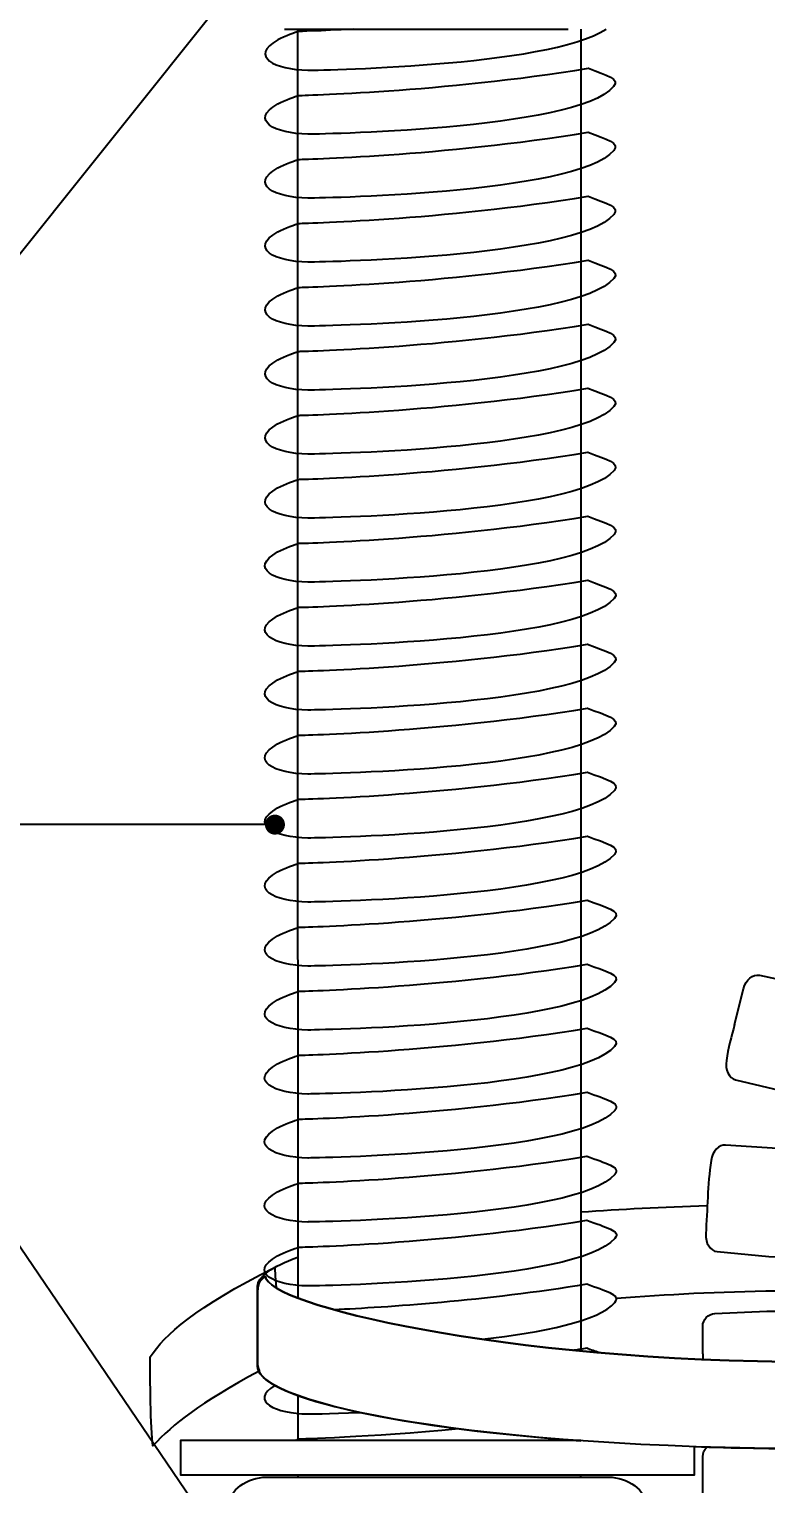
# Model space of a CAD drawing. Extents: x -152830 to 1281226, y -304852 to -2349.
# Drawn here: x 1081046 to 1082887, y -70246 to -66612 of the extents above; entities that cross this region are included whole.
import ezdxf
from ezdxf import colors
from ezdxf.entities.mleader import LeaderData, LeaderLine
from ezdxf.math import Vec2, Vec3

# ---------------------------------------------------------------- set-up
doc = ezdxf.new("R2010")
doc.units = 0
doc.header["$LTSCALE"] = 100
doc.header["$PDMODE"] = 1
doc.header["$PDSIZE"] = 200
doc.layers.get('Defpoints').update_dxf_attribs({"color": 42})
doc.styles.add('BDG_T_R', font='GOST_Common.ttf')
doc.styles.add('OlympDesign', font='isocpeui.ttf', dxfattribs={"height": 250})
doc.dimstyles.new('BDG_D_1-1', dxfattribs={"dimtxt": 2.5, "dimasz": 2, "dimexe": 1, "dimexo": 0.5, "dimgap": 0.5, "dimtad": 1, "dimdec": 4, "dimdsep": 46, "dimtxsty": 'BDG_T_R', "dimblk": 'ARCHTICK', "dimcen": 0, "dimclrd": 256, "dimclre": 256, "dimclrt": 256, "dimadec": 4, "dimazin": 2, "dimtfac": 1, "dimtdec": 4, "dimtofl": 0, "dimtmove": 1, "dimatfit": 3, "dimfxl": 1, "dimtolj": 1, "dimtzin": 0, "dimlwd": -1, "dimlwe": -1, "dimarcsym": 0})

# ---------------------------------------------------------------- blocks, each defined once
blk = doc.blocks.new('_ArchTick')
at = {"color": 0, "linetype": 'ByBlock', "const_width": 0.15}
blk.add_lwpolyline([(-0.5, -0.5), (0.5, 0.5)], dxfattribs=at)
blk = doc.blocks.new('*D291')
at = {"transparency": 16777216}
for p, q in [((1091184.2, -66611.5), (1093110.7, -66611.5)), ((1093109.7, -66611.5), (1093109.7, -80800.4)), ((1081640.2, -80800.4), (1093110.7, -80800.4))]:
    blk.add_line(p, q, dxfattribs=at)
at = {"layer": 'Defpoints', "color": 0, "transparency": 16777216}
for p in [(1091183.7, -66611.5), (1081639.7, -80800.4), (1093109.7, -80800.4)]:
    blk.add_point(p, dxfattribs=at)
at = {"transparency": 16777216, "xscale": 200, "yscale": 200, "zscale": 200}
for p, rotation in [((1093109.7, -66611.5), 90), ((1093109.7, -80800.4), 270)]:
    blk.add_blockref('_ArchTick', p, dxfattribs=dict(at, rotation=rotation))
at = {"transparency": 16777216, "insert": (1092934.6, -74006), "char_height": 250, "attachment_point": 5, "rotation": 90, "style": 'OlympDesign'}
blk.add_mtext('\\A1;Не более 1000 мм', dxfattribs=at)
blk = doc.blocks.new('_Dot')
at = {"color": 0, "linetype": 'ByBlock', "lineweight": -2}
blk.add_line((-0.5, 0), (-1, 0), dxfattribs=at)
at = {"color": 0, "linetype": 'ByBlock', "const_width": 0.5}
blk.add_lwpolyline([(-0.25, 0, 1), (0.25, 0, 1)], format="xyb", close=True, dxfattribs=at)

msp = doc.modelspace()

# ---------------------------------------------------------------- linework, layer by layer
msp.add_line((1081684.121031, -66611.532231), (1082393.141224, -66611.532231))
msp.add_lwpolyline([(1082425.252496, -70137.176208), (1081424.932519, -70137.176208), (1081424.932519, -70222.881729), (1082708.567488, -70222.881729), (1082708.567488, -70152.737327)])
for points, knots in [([(1081855.911428, -66611.532231), (1081771.618457, -66616.258167), (1081719.743555, -66617.429591), (1081719.743555, -66617.429591), (1081714.049263, -66618.632876), (1081684.422469, -66629.032327), (1081667.601001, -66638.670694), (1081595.698404, -66679.802382), (1081660.600819, -66712.986561), (1081742.705321, -66714.316858), (1081742.705321, -66714.316858), (1082346.079041, -66706.94755), (1082487.823593, -66611.532231)], [0.92407539651, 0.92407539651, 0.92407539651, 0.92407539651, 1, 1, 1, 1.2, 1.2, 1.2, 1.4, 1.4, 1.4, 1.5897862843, 1.5897862843, 1.5897862843, 1.5897862843]), ([(1081719.769193, -66777.268082), (1081713.909364, -66778.575245), (1081684.399517, -66788.918194), (1081667.573176, -66798.547237), (1081595.48234, -66839.725036), (1081660.600819, -66872.83565), (1081742.705321, -66874.165732), (1081742.705321, -66874.165732), (1082412.934881, -66865.983614), (1082506.703292, -66755.206506), (1082523.047709, -66735.887054), (1082490.061187, -66727.135991), (1082443.764927, -66709.364312), (1082079.491614, -66769.180595), (1081719.769193, -66777.268082), (1081719.769193, -66777.268082)], [0, 0, 0, 0, 0.2, 0.2, 0.2, 0.4, 0.4, 0.4, 0.6, 0.6, 0.6, 0.8, 0.8, 0.8, 1, 1, 1, 1]), ([(1081719.794831, -66937.106574), (1081713.769465, -66938.517614), (1081684.376565, -66948.804061), (1081667.545351, -66958.423781), (1081595.266275, -66999.64769), (1081660.600819, -67032.684738), (1081742.705321, -67034.014605), (1081742.705321, -67034.014605), (1082413.099747, -67025.834209), (1082506.875217, -66915.063248), (1082523.251419, -66895.709402), (1082489.850839, -66887.015599), (1082443.55458, -66869.243912), (1082079.281353, -66929.060074), (1081719.794831, -66937.106574), (1081719.794831, -66937.106574)], [0, 0, 0, 0, 0.2, 0.2, 0.2, 0.4, 0.4, 0.4, 0.6, 0.6, 0.6, 0.8, 0.8, 0.8, 1, 1, 1, 1]), ([(1081719.820469, -67096.945065), (1081713.629566, -67098.459983), (1081684.353613, -67108.689928), (1081667.517527, -67118.300324), (1081595.050211, -67159.570344), (1081660.600819, -67192.533827), (1081742.705321, -67193.863478), (1081742.705321, -67193.863478), (1082413.264612, -67185.684805), (1082507.047142, -67074.91999), (1082523.455129, -67055.531751), (1082489.640491, -67046.895207), (1082443.344232, -67029.123511), (1082079.071091, -67088.939553), (1081719.820469, -67096.945065), (1081719.820469, -67096.945065)], [0, 0, 0, 0, 0.2, 0.2, 0.2, 0.4, 0.4, 0.4, 0.6, 0.6, 0.6, 0.8, 0.8, 0.8, 1, 1, 1, 1]), ([(1081719.846107, -67256.783556), (1081713.489667, -67258.402352), (1081684.330661, -67268.575795), (1081667.489702, -67278.176867), (1081594.834147, -67319.492998), (1081660.600819, -67352.382916), (1081742.705321, -67353.712352), (1081742.705321, -67353.712352), (1082413.429478, -67345.5354), (1082507.219067, -67234.776732), (1082523.658839, -67215.354099), (1082489.430144, -67206.774815), (1082443.133884, -67189.003111), (1082078.860829, -67248.819032), (1081719.846107, -67256.783556), (1081719.846107, -67256.783556)], [0, 0, 0, 0, 0.2, 0.2, 0.2, 0.4, 0.4, 0.4, 0.6, 0.6, 0.6, 0.8, 0.8, 0.8, 1, 1, 1, 1]), ([(1081719.871745, -67416.622048), (1081713.349768, -67418.344721), (1081684.307709, -67428.461662), (1081667.461877, -67438.05341), (1081594.618083, -67479.415652), (1081660.600819, -67512.232004), (1081742.705321, -67513.561225), (1081742.705321, -67513.561225), (1082413.594343, -67505.385995), (1082507.390992, -67394.633474), (1082523.862549, -67375.176448), (1082489.219796, -67366.654423), (1082442.923536, -67348.88271), (1082078.650568, -67408.698511), (1081719.871745, -67416.622048), (1081719.871745, -67416.622048)], [0, 0, 0, 0, 0.2, 0.2, 0.2, 0.4, 0.4, 0.4, 0.6, 0.6, 0.6, 0.8, 0.8, 0.8, 1, 1, 1, 1]), ([(1081719.897384, -67576.460539), (1081713.209869, -67578.287089), (1081684.284757, -67588.347529), (1081667.434052, -67597.929953), (1081594.402018, -67639.338306), (1081660.600819, -67672.081093), (1081742.705321, -67673.410099), (1081742.705321, -67673.410099), (1082413.759209, -67665.23659), (1082507.562917, -67554.490217), (1082524.066259, -67534.998796), (1082489.009448, -67526.534031), (1082442.713189, -67508.76231), (1082078.440306, -67568.57799), (1081719.897384, -67576.460539), (1081719.897384, -67576.460539)], [0, 0, 0, 0, 0.2, 0.2, 0.2, 0.4, 0.4, 0.4, 0.6, 0.6, 0.6, 0.8, 0.8, 0.8, 1, 1, 1, 1]), ([(1081719.923022, -67736.299031), (1081713.06997, -67738.229458), (1081684.261805, -67748.233396), (1081667.406227, -67757.806497), (1081594.185954, -67799.26096), (1081660.600819, -67831.930182), (1081742.705321, -67833.258972), (1081742.705321, -67833.258972), (1082413.924075, -67825.087185), (1082507.734842, -67714.346959), (1082524.26997, -67694.821145), (1082488.7991, -67686.413639), (1082442.502841, -67668.641909), (1082078.230044, -67728.457469), (1081719.923022, -67736.299031), (1081719.923022, -67736.299031)], [0, 0, 0, 0, 0.2, 0.2, 0.2, 0.4, 0.4, 0.4, 0.6, 0.6, 0.6, 0.8, 0.8, 0.8, 1, 1, 1, 1]), ([(1081719.94866, -67896.137522), (1081712.930071, -67898.171827), (1081684.238853, -67908.119263), (1081667.378402, -67917.68304), (1081593.96989, -67959.183614), (1081660.600819, -67991.77927), (1081742.705321, -67993.107845), (1081742.705321, -67993.107845), (1082414.08894, -67984.937781), (1082507.906767, -67874.203701), (1082524.47368, -67854.643493), (1082488.588753, -67846.293248), (1082442.292493, -67828.521508), (1082078.019783, -67888.336948), (1081719.94866, -67896.137522), (1081719.94866, -67896.137522)], [0, 0, 0, 0, 0.2, 0.2, 0.2, 0.4, 0.4, 0.4, 0.6, 0.6, 0.6, 0.8, 0.8, 0.8, 1, 1, 1, 1]), ([(1081719.974298, -68055.976014), (1081712.790172, -68058.114196), (1081684.215901, -68068.00513), (1081667.350578, -68077.559583), (1081593.753826, -68119.106268), (1081660.600819, -68151.628359), (1081742.705321, -68152.956719), (1081742.705321, -68152.956719), (1082414.253806, -68144.788376), (1082508.078692, -68034.060443), (1082524.67739, -68014.465842), (1082488.378405, -68006.172856), (1082442.082145, -67988.401108), (1082077.809521, -68048.216427), (1081719.974298, -68055.976014), (1081719.974298, -68055.976014)], [0, 0, 0, 0, 0.2, 0.2, 0.2, 0.4, 0.4, 0.4, 0.6, 0.6, 0.6, 0.8, 0.8, 0.8, 1, 1, 1, 1]), ([(1081719.999936, -68215.814505), (1081712.650273, -68218.056565), (1081684.192948, -68227.890997), (1081667.322753, -68237.436126), (1081593.537761, -68279.028922), (1081660.600819, -68311.477447), (1081742.705321, -68312.805592), (1081742.705321, -68312.805592), (1082414.418671, -68304.638971), (1082508.250617, -68193.917185), (1082524.8811, -68174.28819), (1082488.168057, -68166.052464), (1082441.871798, -68148.280707), (1082077.599259, -68208.095906), (1081719.999936, -68215.814505), (1081719.999936, -68215.814505)], [0, 0, 0, 0, 0.2, 0.2, 0.2, 0.4, 0.4, 0.4, 0.6, 0.6, 0.6, 0.8, 0.8, 0.8, 1, 1, 1, 1]), ([(1081720.025574, -68375.652996), (1081712.510374, -68377.998934), (1081684.169996, -68387.776864), (1081667.294928, -68397.31267), (1081593.321697, -68438.951576), (1081660.600819, -68471.326536), (1081742.705321, -68472.654466), (1081742.705321, -68472.654466), (1082414.583537, -68464.489566), (1082508.422542, -68353.773927), (1082525.08481, -68334.110539), (1082487.957709, -68325.932072), (1082441.66145, -68308.160307), (1082077.388998, -68367.975385), (1081720.025574, -68375.652996), (1081720.025574, -68375.652996)], [0, 0, 0, 0, 0.2, 0.2, 0.2, 0.4, 0.4, 0.4, 0.6, 0.6, 0.6, 0.8, 0.8, 0.8, 1, 1, 1, 1]), ([(1081720.051212, -68535.491488), (1081712.370475, -68537.941303), (1081684.147044, -68547.662731), (1081667.267103, -68557.189213), (1081593.105633, -68598.874229), (1081660.600819, -68631.175625), (1081742.705321, -68632.503339), (1081742.705321, -68632.503339), (1082414.748402, -68624.340162), (1082508.594468, -68513.630669), (1082525.28852, -68493.932887), (1082487.747361, -68485.81168), (1082441.451102, -68468.039906), (1082077.178736, -68527.854864), (1081720.051212, -68535.491488), (1081720.051212, -68535.491488)], [0, 0, 0, 0, 0.2, 0.2, 0.2, 0.4, 0.4, 0.4, 0.6, 0.6, 0.6, 0.8, 0.8, 0.8, 1, 1, 1, 1]), ([(1081720.07685, -68695.329979), (1081712.230576, -68697.883672), (1081684.124092, -68707.548598), (1081667.239278, -68717.065756), (1081592.889569, -68758.796883), (1081660.600819, -68791.024713), (1081742.705321, -68792.352212), (1081742.705321, -68792.352212), (1082414.913268, -68784.190757), (1082508.766393, -68673.487411), (1082525.49223, -68653.755236), (1082487.537014, -68645.691288), (1082441.240754, -68627.919506), (1082076.968474, -68687.734343), (1081720.07685, -68695.329979), (1081720.07685, -68695.329979)], [0, 0, 0, 0, 0.2, 0.2, 0.2, 0.4, 0.4, 0.4, 0.6, 0.6, 0.6, 0.8, 0.8, 0.8, 1, 1, 1, 1]), ([(1081720.102488, -68855.168471), (1081712.090677, -68857.826041), (1081684.10114, -68867.434465), (1081667.211453, -68876.942299), (1081592.673504, -68918.719537), (1081660.600819, -68950.873802), (1081742.705321, -68952.201086), (1081742.705321, -68952.201086), (1082415.078133, -68944.041352), (1082508.938318, -68833.344154), (1082525.69594, -68813.577584), (1082487.326666, -68805.570896), (1082441.030406, -68787.799105), (1082076.758213, -68847.613821), (1081720.102488, -68855.168471), (1081720.102488, -68855.168471)], [0, 0, 0, 0, 0.2, 0.2, 0.2, 0.4, 0.4, 0.4, 0.6, 0.6, 0.6, 0.8, 0.8, 0.8, 1, 1, 1, 1]), ([(1081720.128126, -69015.006962), (1081711.950778, -69017.76841), (1081684.078188, -69027.320332), (1081667.183629, -69036.818842), (1081592.45744, -69078.642191), (1081660.600819, -69110.72289), (1081742.705321, -69112.049959), (1081742.705321, -69112.049959), (1082415.242999, -69103.891947), (1082509.110243, -68993.200896), (1082525.89965, -68973.399933), (1082487.116318, -68965.450504), (1082440.820059, -68947.678705), (1082076.547951, -69007.4933), (1081720.128126, -69015.006962), (1081720.128126, -69015.006962)], [0, 0, 0, 0, 0.2, 0.2, 0.2, 0.4, 0.4, 0.4, 0.6, 0.6, 0.6, 0.8, 0.8, 0.8, 1, 1, 1, 1]), ([(1082808.626907, -69098.315202), (1082808.626907, -69098.315202), (1082831.274104, -69008.940813), (1082831.274104, -69008.940813), (1082837.07263, -68986.418501), (1082854.849323, -68971.471093), (1082871.504206, -68975.023848), (1082871.504206, -68975.023848), (1082998.451669, -69002.145362), (1082998.451669, -69002.145362), (1084223.178807, -69340.268565), (1084223.178807, -69340.268565), (1084347.26684, -69378.504818), (1084347.26684, -69378.504818), (1084363.549223, -69383.521738), (1084374.250551, -69396.079111), (1084371.45141, -69406.995758), (1084371.45141, -69406.995758), (1084359.951251, -69450.425493), (1084359.951251, -69450.425493)], [0, 0, 0, 0, 0.1428571429, 0.1428571429, 0.1428571429, 0.2857142857, 0.2857142857, 0.2857142857, 0.4285714286, 0.4285714286, 0.5714285714, 0.5714285714, 0.7142857143, 0.7142857143, 0.7142857143, 0.8571428571, 0.8571428571, 0.8571428571, 1, 1, 1, 1]), ([(1081720.153765, -69174.845453), (1081711.810879, -69177.710779), (1081684.055236, -69187.206199), (1081667.155804, -69196.695386), (1081592.241376, -69238.564845), (1081660.600819, -69270.571979), (1081742.705321, -69271.898832), (1081742.705321, -69271.898832), (1082415.407864, -69263.742542), (1082509.282168, -69153.057638), (1082526.103361, -69133.222282), (1082486.90597, -69125.330112), (1082440.609711, -69107.558304), (1082076.337689, -69167.372779), (1081720.153765, -69174.845453), (1081720.153765, -69174.845453)], [0, 0, 0, 0, 0.2, 0.2, 0.2, 0.4, 0.4, 0.4, 0.6, 0.6, 0.6, 0.8, 0.8, 0.8, 1, 1, 1, 1]), ([(1082808.626907, -69098.315202), (1082801.760401, -69128.235857), (1082792.441418, -69157.695729), (1082788.567839, -69188.158986), (1082784.816991, -69211.064565), (1082795.005861, -69232.299272), (1082811.596149, -69236.291276), (1082811.596149, -69236.291276), (1082938.054838, -69266.689938), (1082938.054838, -69266.689938), (1084188.699861, -69490.672821), (1084188.699861, -69490.672821), (1084316.889711, -69509.724199), (1084316.889711, -69509.724199), (1084333.708236, -69512.226199), (1084348.184097, -69505.383378), (1084349.641803, -69494.156674), (1084350.515996, -69478.998253), (1084356.566445, -69465.002553), (1084359.951251, -69450.425493)], [0, 0, 0, 0, 0.1428571429, 0.1428571429, 0.1428571429, 0.2857142857, 0.2857142857, 0.2857142857, 0.4285714286, 0.4285714286, 0.5714285714, 0.5714285714, 0.7142857143, 0.7142857143, 0.7142857143, 0.8571428571, 0.8571428571, 0.8571428571, 1, 1, 1, 1]), ([(1081720.179403, -69334.683945), (1081711.670981, -69337.653148), (1081684.032284, -69347.092066), (1081667.127979, -69356.571929), (1081592.025311, -69398.487499), (1081660.600819, -69430.421068), (1081742.705321, -69431.747706), (1081742.705321, -69431.747706), (1082415.57273, -69423.593138), (1082509.454093, -69312.91438), (1082526.307071, -69293.04463), (1082486.695623, -69285.20972), (1082440.399363, -69267.437904), (1082076.127428, -69327.252258), (1081720.179403, -69334.683945), (1081720.179403, -69334.683945)], [0, 0, 0, 0, 0.2, 0.2, 0.2, 0.4, 0.4, 0.4, 0.6, 0.6, 0.6, 0.8, 0.8, 0.8, 1, 1, 1, 1]), ([(1084293.876473, -69727.06666), (1084293.876473, -69727.06666), (1084164.060969, -69726.033132), (1084164.060969, -69726.033132), (1082894.422704, -69678.025726), (1082894.422704, -69678.025726), (1082765.186406, -69665.528642), (1082765.186406, -69665.528642), (1082748.234383, -69663.883609), (1082735.735146, -69644.345611), (1082736.923704, -69621.237633), (1082736.923704, -69621.237633), (1082736.921551, -69621.237633), (1082736.921551, -69621.237633), (1082741.22792, -69560.20346), (1082741.03844, -69498.936744), (1082750.299288, -69438.251387), (1082753.569975, -69415.268293), (1082769.641346, -69398.081573), (1082786.660117, -69399.274438), (1082786.660117, -69399.274438), (1082916.385188, -69408.36949), (1082916.385188, -69408.36949), (1084176.420249, -69571.451697), (1084176.420249, -69571.451697), (1084304.412006, -69591.894032), (1084304.412006, -69591.894032), (1084321.204693, -69594.576901), (1084332.989073, -69605.463402), (1084331.051206, -69616.616899), (1084325.297897, -69646.175818), (1084328.017369, -69676.970665), (1084325.390484, -69707.003285), (1084324.839269, -69718.3721), (1084310.908164, -69727.204464), (1084293.876473, -69727.06666)], [0, 0, 0, 0, 0.0769230769, 0.0769230769, 0.1538461538, 0.1538461538, 0.2307692308, 0.2307692308, 0.2307692308, 0.3076923077, 0.3076923077, 0.3076923077, 0.3846153846, 0.3846153846, 0.3846153846, 0.4615384615, 0.4615384615, 0.4615384615, 0.5384615385, 0.5384615385, 0.5384615385, 0.6153846154, 0.6153846154, 0.6923076923, 0.6923076923, 0.7692307692, 0.7692307692, 0.7692307692, 0.8461538462, 0.8461538462, 0.8461538462, 0.9230769231, 0.9230769231, 0.9230769231, 1, 1, 1, 1]), ([(1081720.205041, -69494.522436), (1081711.531082, -69497.595516), (1081684.009332, -69506.977933), (1081667.100154, -69516.448472), (1081591.809247, -69558.410153), (1081660.600819, -69590.270156), (1081742.705321, -69591.596579), (1081742.705321, -69591.596579), (1082415.737596, -69583.443733), (1082509.626018, -69472.771122), (1082526.510781, -69452.866979), (1082486.485275, -69445.089328), (1082440.189015, -69427.317503), (1082075.917166, -69487.131737), (1081720.205041, -69494.522436), (1081720.205041, -69494.522436)], [0, 0, 0, 0, 0.2, 0.2, 0.2, 0.4, 0.4, 0.4, 0.6, 0.6, 0.6, 0.8, 0.8, 0.8, 1, 1, 1, 1]), ([(1081720.230679, -69654.360928), (1081711.391183, -69657.537885), (1081683.98638, -69666.8638), (1081667.072329, -69676.325015), (1081591.593183, -69718.332807), (1081660.600819, -69750.119245), (1081742.705321, -69751.445453), (1081742.705321, -69751.445453), (1082415.902461, -69743.294328), (1082509.797943, -69632.627864), (1082526.714491, -69612.689327), (1082486.274927, -69604.968936), (1082439.978668, -69587.197102), (1082075.706904, -69647.011216), (1081720.230679, -69654.360928), (1081720.230679, -69654.360928)], [0, 0, 0, 0, 0.2, 0.2, 0.2, 0.4, 0.4, 0.4, 0.6, 0.6, 0.6, 0.8, 0.8, 0.8, 1, 1, 1, 1]), ([(1081622.576105, -69963.220896), (1081469.315478, -70046.358508), (1081407.223857, -70095.201778), (1081355.968047, -70150.980658), (1081349.256244, -70108.936523), (1081348.960392, -69977.280572), (1081348.960392, -69928.452769), (1081384.865594, -69873.944551), (1081461.453297, -69804.389671), (1081659.91419, -69705.123161), (1081659.91419, -69705.123161), (1081661.484752, -69726.488292), (1081663.666971, -69756.174114)], [0.02485181557, 0.02485181557, 0.02485181557, 0.02485181557, 0.25, 0.25, 0.25, 0.5, 0.5, 0.5, 0.75, 0.75, 0.75, 0.82631851874, 0.82631851874, 0.82631851874, 0.82631851874]), ([(1081622.576105, -69963.220896), (1081619.333832, -69957.458646), (1081617.4506, -69949.689277), (1081617.4506, -69938.329519), (1081617.4506, -69882.398349), (1081617.4506, -69800.993047), (1081617.4506, -69752.165241), (1081617.4506, -69728.044538), (1081652.382837, -69703.202395), (1081717.657383, -69679.492345)], [0.3149692558, 0.3149692558, 0.3149692558, 0.3149692558, 0.375, 0.375, 0.375, 0.5, 0.5, 0.5, 0.53111337742, 0.53111337742, 0.53111337742, 0.53111337742]), ([(1084385.411475, -69727.567067), (1084383.094344, -69797.283018), (1083798.524851, -69941.062103), (1082224.102562, -69941.062103), (1081639.531281, -69797.283018), (1081637.21415, -69727.567067), (1081625.615982, -69734.38079), (1081617.4506, -69742.467504), (1081617.4506, -69766.121545), (1081617.4506, -69822.052715), (1081617.4506, -69903.458018), (1081617.4506, -69952.285824), (1081617.4506, -70049.192301), (1082181.285708, -70157.743432), (1083011.313706, -70157.743432), (1083841.339917, -70157.743432), (1084405.175025, -70049.192301), (1084405.175025, -69952.285824), (1084405.175025, -69903.458018), (1084405.175025, -69822.052715), (1084405.175025, -69766.121545), (1084405.175025, -69742.467504), (1084397.009643, -69734.38079), (1084385.411475, -69727.567067)], [0, 0, 0, 0, 0.125, 0.125, 0.25, 0.25, 0.25, 0.375, 0.375, 0.375, 0.5, 0.5, 0.5, 0.625, 0.625, 0.625, 0.75, 0.75, 0.75, 0.875, 0.875, 0.875, 1, 1, 1, 1]), ([(1082708.567488, -70152.737327), (1082804.783164, -70155.992665), (1082905.90179, -70157.743432), (1083011.313706, -70157.743432), (1083841.339917, -70157.743432), (1084405.175025, -70049.192301), (1084405.175025, -69952.285824), (1084405.175025, -69903.458018), (1084405.175025, -69822.052715), (1084405.175025, -69766.121545), (1084405.175025, -69742.467504), (1084397.009643, -69734.38079), (1084385.411475, -69727.567067), (1084383.094344, -69797.283018), (1083798.524851, -69941.062103), (1082224.102562, -69941.062103), (1081639.531281, -69797.283018), (1081637.21415, -69727.567067), (1081625.615982, -69734.38079), (1081617.4506, -69742.467504), (1081617.4506, -69766.121545), (1081617.4506, -69822.052715), (1081617.4506, -69903.458018), (1081617.4506, -69952.285824), (1081617.4506, -70024.099759), (1081927.095513, -70102.308662), (1082425.252391, -70137.995853)], [0.60912524683, 0.60912524683, 0.60912524683, 0.60912524683, 0.625, 0.625, 0.625, 0.75, 0.75, 0.75, 0.875, 0.875, 0.875, 1, 1, 1, 1.125, 1.125, 1.25, 1.25, 1.25, 1.375, 1.375, 1.375, 1.5, 1.5, 1.5, 1.59263304295, 1.59263304295, 1.59263304295, 1.59263304295]), ([(1082178.433752, -69884.588717), (1082329.257545, -69867.279614), (1082470.584068, -69838.899166), (1082509.969868, -69792.484606), (1082526.918201, -69772.511676), (1082486.064579, -69764.848544), (1082439.76832, -69747.076702), (1082186.052513, -69788.737244), (1081936.717945, -69804.92672), (1081808.742749, -69810.916274)], [0.51611345239, 0.51611345239, 0.51611345239, 0.51611345239, 0.6, 0.6, 0.6, 0.8, 0.8, 0.8, 0.93930032061, 0.93930032061, 0.93930032061, 0.93930032061]), ([(1082729.366026, -69920.956634), (1082729.366026, -69920.956634), (1082729.366026, -69852.394928), (1082729.366026, -69852.394928), (1082729.366026, -69835.130693), (1082742.778213, -69820.928287), (1082759.792679, -69820.174672), (1082759.792679, -69820.174672), (1082889.485452, -69814.438588), (1082889.485452, -69814.438588), (1084160.030207, -69814.438588), (1084160.030207, -69814.438588), (1084175.270382, -69815.112646), (1084195.302072, -69815.998627)], [0, 0, 0, 0, 0.125, 0.125, 0.125, 0.25, 0.25, 0.25, 0.375, 0.375, 0.5, 0.5, 0.54284998909, 0.54284998909, 0.54284998909, 0.54284998909]), ([(1082470.382215, -69917.993076), (1082460.826315, -69914.674914), (1082450.328218, -69911.0907), (1082439.557972, -69906.956301), (1082428.757227, -69908.729798), (1082417.964629, -69910.457099), (1082407.18919, -69912.139385)], [0.753472502152, 0.753472502152, 0.753472502152, 0.753472502152, 0.8, 0.8, 0.8, 0.805930050706, 0.805930050706, 0.805930050706, 0.805930050706]), ([(1081660.620483, -69999.812389), (1081595.309721, -70040.036374), (1081663.046833, -70069.856919), (1081742.705321, -70071.143199), (1081742.705321, -70071.143199), (1081794.99274, -70070.510676), (1081872.46164, -70067.204617)], [1.20595829528, 1.20595829528, 1.20595829528, 1.20595829528, 1.4, 1.4, 1.4, 1.45572513558, 1.45572513558, 1.45572513558, 1.45572513558]), ([(1082119.53487, -70108.074091), (1081892.197482, -70130.37495), (1081720.307593, -70133.876402), (1081720.307593, -70133.876402), (1081718.128883, -70134.690513), (1081714.985283, -70135.813285), (1081711.230641, -70137.176208)], [0.86078609369, 0.86078609369, 0.86078609369, 0.86078609369, 1, 1, 1, 1.0466727671, 1.0466727671, 1.0466727671, 1.0466727671]), ([(1083568.659054, -70139.991499), (1083871.007108, -70139.991499), (1084160.030207, -70139.991499), (1084160.030207, -70139.991499), (1084289.720826, -70145.731889), (1084289.720826, -70145.731889), (1084306.737445, -70146.485504), (1084320.149632, -70160.68791), (1084320.149632, -70177.947838), (1084320.149632, -70177.947838), (1084320.149632, -70177.952145), (1084320.149632, -70177.952145), (1084320.149632, -70315.075558), (1084320.149632, -70315.075558), (1084320.149632, -70332.335486), (1084306.737445, -70346.537892), (1084289.720826, -70347.291507), (1084289.720826, -70347.291507), (1084160.030207, -70353.031897), (1084160.030207, -70353.031897), (1082889.485452, -70353.031897), (1082889.485452, -70353.031897), (1082759.792679, -70347.291507), (1082759.792679, -70347.291507), (1082742.778213, -70346.537892), (1082729.368179, -70332.335486), (1082729.368179, -70315.075558), (1082729.368179, -70315.075558), (1082729.366026, -70315.075558), (1082729.366026, -70315.075558), (1082729.366026, -70177.952145), (1082729.366026, -70177.952145), (1082729.366026, -70168.334931), (1082733.528039, -70159.667852), (1082740.156281, -70153.746443)], [0.60878940814, 0.60878940814, 0.60878940814, 0.60878940814, 0.64285714286, 0.64285714286, 0.71428571429, 0.71428571429, 0.71428571429, 0.78571428571, 0.78571428571, 0.78571428571, 0.85714285714, 0.85714285714, 0.92857142857, 0.92857142857, 0.92857142857, 1, 1, 1, 1.07142857143, 1.07142857143, 1.14285714286, 1.14285714286, 1.21428571429, 1.21428571429, 1.21428571429, 1.28571428571, 1.28571428571, 1.28571428571, 1.35714285714, 1.35714285714, 1.42857142857, 1.42857142857, 1.42857142857, 1.46836142307, 1.46836142307, 1.46836142307, 1.46836142307]), ([(1082494.509649, -70228.80025), (1082494.509649, -70228.80025), (1081638.985881, -70228.80025), (1081638.985881, -70228.80025), (1081593.1784, -70228.80025), (1081544.334703, -70261.478446), (1081544.334703, -70301.803714), (1081544.334703, -70301.803714), (1081544.334703, -70419.985012), (1081544.334703, -70419.985012), (1081544.334703, -70500.460393), (1081544.334703, -70500.460393), (1081544.334703, -70618.637711), (1081544.334703, -70618.637711), (1081544.334703, -70658.966959), (1081593.1784, -70691.645155), (1081638.985881, -70691.645155), (1081638.985881, -70691.645155), (1082494.509649, -70691.645155), (1082494.509649, -70691.645155), (1082540.330563, -70691.645155), (1082589.165305, -70658.966959), (1082589.165305, -70618.637711), (1082589.165305, -70618.637711), (1082589.165305, -70500.460393), (1082589.165305, -70500.460393), (1082589.165305, -70419.985012), (1082589.165305, -70419.985012), (1082589.165305, -70301.803714), (1082589.165305, -70301.803714), (1082589.165305, -70261.478446), (1082540.330563, -70228.80025), (1082494.509649, -70228.80025)], [0, 0, 0, 0, 0.0833333333, 0.0833333333, 0.0833333333, 0.1666666667, 0.1666666667, 0.1666666667, 0.25, 0.25, 0.3333333333, 0.3333333333, 0.4166666667, 0.4166666667, 0.4166666667, 0.5, 0.5, 0.5, 0.5833333333, 0.5833333333, 0.5833333333, 0.6666666667, 0.6666666667, 0.6666666667, 0.75, 0.75, 0.8333333333, 0.8333333333, 0.9166666667, 0.9166666667, 0.9166666667, 1, 1, 1, 1])]:
    msp.add_open_spline(points, degree=3, knots=knots)
for points in [[(1081716.682365, -66611.532231), (1081716.833972, -67088.575764), (1081717.209274, -68269.489092), (1081717.689775, -69781.417523)], [(1082425.281, -69913.888211), (1082425.482079, -68338.697313), (1082425.639882, -67102.511508), (1082425.702558, -66611.532231)], [(1082425.325351, -69566.449986), (1082523.443634, -69559.422021), (1082628.874331, -69554.043625), (1082740.691966, -69550.688532)], [(1082913.450821, -69764.130283), (1082772.080512, -69766.273518), (1082638.085388, -69772.960752), (1082513.818792, -69782.841513)], [(1082729.366026, -69920.956634), (1082729.366026, -69920.956634), (1082729.366026, -69926.709109), (1082729.366026, -69934.88155)], [(1081717.767187, -70024.998593), (1081717.779014, -70062.212546), (1081717.790898, -70099.606818), (1081717.802838, -70137.176208)], [(1082425.252391, -70137.995853), (1082425.252426, -70137.722628), (1082425.252461, -70137.449413), (1082425.252496, -70137.176208)], [(1081717.830075, -70222.881729), (1081717.830791, -70225.132982), (1081717.831507, -70227.38484), (1081717.832222, -70229.637304)], [(1082425.2408, -70228.80025), (1082425.241052, -70226.826945), (1082425.241304, -70224.854104), (1082425.241555, -70222.881729)]]:
    msp.add_open_spline(points, degree=3)

# ---------------------------------------------------------------- dimensions: what is measured, and where the dimension line sits
dim = msp.add_linear_dim(base=(1093109.714879, -80800.445882), p1=(1091183.714321, -66611.532231), p2=(1081639.723119, -80800.445882), angle=90, text='Не более 1000 мм', dimstyle='BDG_D_1-1', override={"dimtxt": 250, "dimasz": 200, "dimgap": 50, "dimtxsty": 'OlympDesign'})
dim.commit()
dim.dimension.update_dxf_attribs({"geometry": '*D291', "text_midpoint": (1093109.714879, -74005.989056), "dimtype": 160})

# ---------------------------------------------------------------- leaders
ml = msp.add_multileader_mtext('Standard')
ml.set_content('Анкер', color=256, style='OlympDesign')
ml.set_leader_properties(color=256, linetype='ByLayer', lineweight=-1)
ml.set_arrow_properties(name='DOT')
ml.build(insert=Vec2(0, 0))
ml.multileader.update_dxf_attribs({"text_left_attachment_type": 6, "text_right_attachment_type": 6, "dogleg_length": 2, "arrow_head_size": 50})
ctx = ml.context
ctx.base_point, ctx.char_height, ctx.arrow_head_size, ctx.landing_gap_size, ctx.plane_origin = Vec3(1079722.789395, -67377.622529), 250, 50, 0, Vec3(1081940.397574, -65339.566664)
ctx.left_attachment, ctx.right_attachment, ctx.text_align_type = 6, 6, 2
notes = []
notes.append((ctx, [(0, (1, 1, 0), (1080859.910608, -67377.622529), (-1, 0), 200, [(0, [(1082031.682984, -65911.726761)], 0, [])])]))
ctx.mtext.insert, ctx.mtext.alignment, ctx.mtext.flow_direction = Vec3(1080659.910608, -67052.622529), 3, 5
ml = msp.add_multileader_mtext('Standard')
ml.set_content('Шпилька', color=256, style='OlympDesign')
ml.set_leader_properties(color=256, linetype='ByLayer', lineweight=-1)
ml.set_arrow_properties(name='DOT')
ml.build(insert=Vec2(0, 0))
ml.multileader.update_dxf_attribs({"text_left_attachment_type": 6, "text_right_attachment_type": 6, "dogleg_length": 2, "arrow_head_size": 50})
ctx = ml.context
ctx.base_point, ctx.char_height, ctx.arrow_head_size, ctx.landing_gap_size, ctx.plane_origin = Vec3(1079561.112536, -68598.874229), 250, 50, 0, Vec3(1082420.591305, -66222.963521)
ctx.left_attachment, ctx.right_attachment, ctx.text_align_type = 6, 6, 2
notes.append((ctx, [(0, (1, 1, 0), (1081096.907991, -68598.874229), (-1, 0), 200, [(0, [(1081660.600819, -68598.874229)], 0, [])])]))
ctx.mtext.insert, ctx.mtext.alignment, ctx.mtext.flow_direction = Vec3(1080896.907991, -68298.874229), 3, 5
ml = msp.add_multileader_mtext('Standard')
ml.set_content('Гайка с насечкой\\Pпрепятствующая \\Pоткручивание', color=256, style='OlympDesign')
ml.set_leader_properties(color=256, linetype='ByLayer', lineweight=-1)
ml.set_arrow_properties(name='DOT')
ml.build(insert=Vec2(0, 0))
ml.multileader.update_dxf_attribs({"text_left_attachment_type": 6, "text_right_attachment_type": 6, "dogleg_length": 2, "arrow_head_size": 50})
ctx = ml.context
ctx.base_point, ctx.char_height, ctx.arrow_head_size, ctx.landing_gap_size, ctx.plane_origin = Vec3(1077798.736365, -69413.331264), 250, 50, 0, Vec3(1081940.397574, -67375.275399)
ctx.left_attachment, ctx.right_attachment, ctx.text_align_type = 6, 6, 2
notes.append((ctx, [(0, (1, 1, 0), (1080859.910608, -69413.331264), (-1, 0), 200, [(0, [(1081544.334703, -70419.985012)], 0, [])])]))
ctx.mtext.insert, ctx.mtext.alignment, ctx.mtext.flow_direction = Vec3(1080659.910608, -69088.331264), 3, 5
for ctx, leaders in notes:
    for number, flags, end, landing, length, lines in leaders:
        leader = LeaderData()
        leader.index, (leader.has_last_leader_line, leader.has_dogleg_vector, leader.attachment_direction) = number, flags
        leader.last_leader_point, leader.dogleg_vector, leader.dogleg_length = Vec3(end), Vec3(landing), length
        for number, points, colour, breaks in lines:
            line = LeaderLine()
            line.index, line.vertices, line.color, line.breaks = number, Vec3.list(points), colors.encode_raw_color(colour), breaks
            leader.lines.append(line)
        ctx.leaders.append(leader)

doc.saveas('drawing.dxf')
